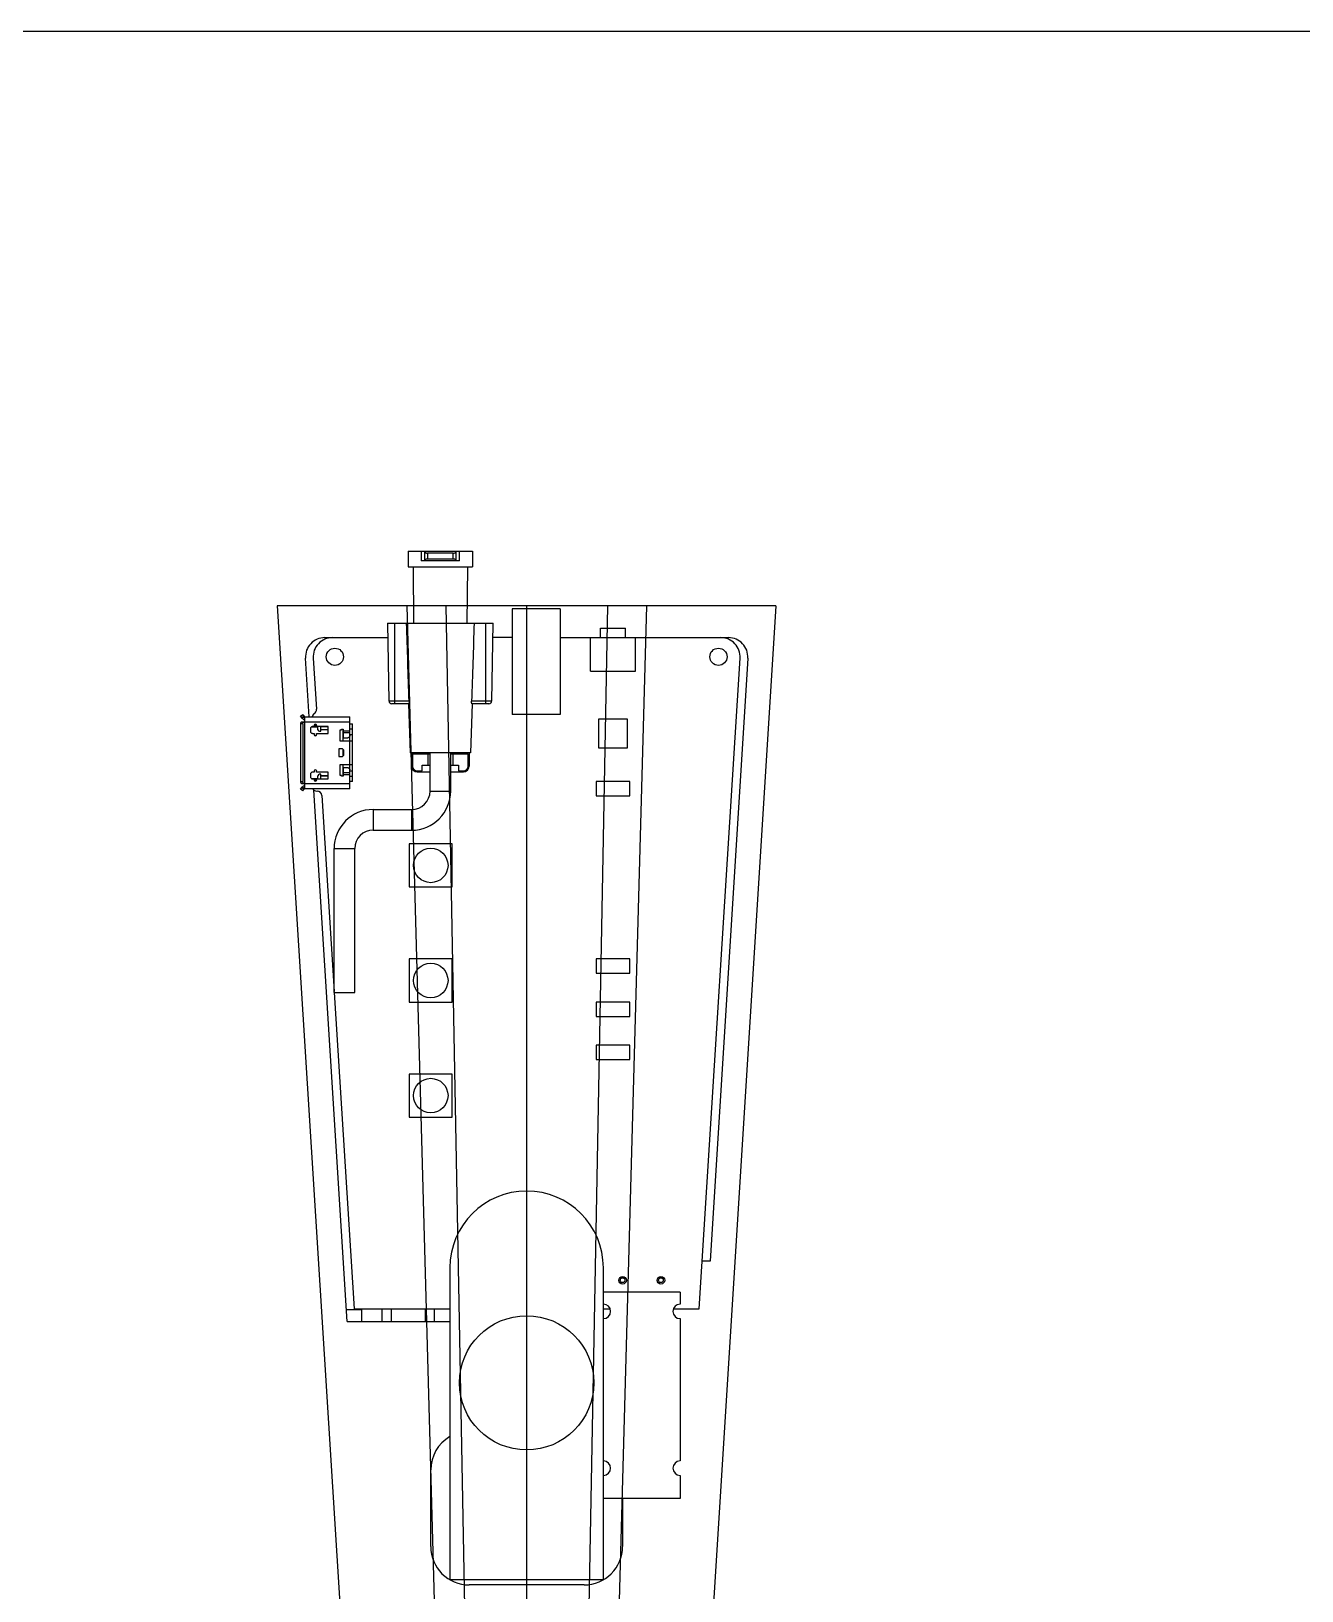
# Model space of a CAD drawing. Header units: millimetres. Extents: x 63 to 960, y -930 to -270.
# Drawn here: x 195.9 to 328.4, y -773.2 to -610.6 of the extents above; entities that cross this region are included whole.
import ezdxf

# ---------------------------------------------------------------- set-up
doc = ezdxf.new("R2010")
doc.units = ezdxf.units.MM
doc.header["$LTSCALE"] = 16.335
doc.layers.get('0').update_dxf_attribs({"linetype": 'CONTINUOUS'})
for name, color, linetype in [('10_CHAMFERS', 7, 'CONTINUOUS'), ('3_ALL_AXES', 7, 'CONTINUOUS'), ('7_ALL_FEATURES', 7, 'CONTINUOUS')]:
    doc.layers.add(name, color=color, linetype=linetype)

msp = doc.modelspace()

# ---------------------------------------------------------------- linework, layer by layer
msp.add_lwpolyline([(63.39, -610.63), (593.37, -610.63), (593.37, -930.23), (63.39, -930.23)], close=True)
at = {"layer": '10_CHAMFERS', "color": 7, "linetype": 'Continuous'}
for p, q in [((232.45, -743.86), (232.45, -745.16)), ((233.45, -745.16), (233.45, -743.86)), ((236.95, -743.86), (236.95, -745.16)), ((237.95, -745.16), (237.95, -743.86))]:
    msp.add_line(p, q, dxfattribs=at)
at = {"layer": '3_ALL_AXES', "color": 7, "linetype": 'Continuous'}
for p, q in [((235.65, -685.96), (237.48, -685.96)), ((237.25, -685.96), (237.25, -687.16)), ((239.63, -685.96), (241.45, -685.96)), ((239.85, -685.96), (239.85, -687.16)), ((236.65, -687.16), (237.48, -687.16)), ((239.63, -687.16), (240.45, -687.16)), ((239.55, -739.56), (239.55, -772.06)), ((255.55, -772.06), (255.55, -739.56)), ((263.55, -742.11), (263.55, -743.36)), ((263.55, -744.86), (263.55, -759.71)), ((263.55, -761.21), (263.55, -763.61)), ((239.55, -772.06), (255.55, -772.06))]:
    msp.add_line(p, q, dxfattribs=at)
for centre, radius in [((227.55, -675.86), 0.9), ((267.55, -675.86), 0.9), ((257.55, -740.86), 0.4), ((261.55, -740.86), 0.4), ((247.55, -751.56), 7)]:
    msp.add_circle(centre, radius, dxfattribs=at)
for centre, radius, start, end in [((247.55, -739.56), 8, 0, 180), ((255.55, -744.11), 0.75, 270, 90), ((263.55, -744.11), 0.75, 90, 270), ((255.55, -760.46), 0.75, 270, 90), ((263.55, -760.46), 0.75, 90, 270)]:
    msp.add_arc(centre, radius, start, end, dxfattribs=at)
at = {"layer": '7_ALL_FEATURES', "color": 7, "linetype": 'Continuous'}
for p, q in [((235.2, -664.86), (235.2, -666.46)), ((235.2, -664.86), (241.9, -664.86)), ((236.54, -664.86), (236.54, -665.86)), ((236.91, -664.87), (236.91, -665.85)), ((237.22, -665.06), (237.22, -665.66)), ((239.88, -665.06), (237.22, -665.06)), ((239.88, -665.66), (239.88, -665.06)), ((240.19, -665.85), (240.19, -664.87)), ((240.56, -665.86), (240.56, -664.86)), ((241.9, -664.86), (241.9, -666.46)), ((235.2, -666.46), (241.9, -666.46)), ((235.7, -666.46), (235.75, -672.36)), ((240.56, -665.86), (236.54, -665.86)), ((237.22, -665.66), (239.88, -665.66)), ((241.35, -672.36), (241.4, -666.46)), ((273.55, -670.56), (221.55, -670.56)), ((246.05, -670.86), (246.05, -681.86)), ((251.05, -670.86), (246.05, -670.86)), ((251.05, -670.86), (251.05, -681.86)), ((233.05, -672.36), (233.19, -680.47)), ((233.05, -672.36), (244.05, -672.36)), ((233.8, -680.76), (233.8, -672.36)), ((243.3, -680.76), (243.3, -672.36)), ((243.91, -680.47), (244.05, -672.36)), ((255.25, -673.86), (255.25, -672.86)), ((255.25, -672.86), (257.85, -672.86)), ((257.85, -673.86), (257.85, -672.86)), ((226.49, -673.86), (233.08, -673.86)), ((246.05, -673.86), (244.02, -673.86)), ((251.05, -673.86), (268.61, -673.86)), ((254.2, -677.36), (254.2, -673.86)), ((258.9, -677.36), (258.9, -673.86)), ((224.88, -682.11), (224.5, -675.99)), ((225.3, -675.99), (225.63, -681.33)), ((265.55, -743.86), (269.8, -675.99)), ((270.61, -675.99), (266.67, -738.86)), ((254.2, -677.36), (258.9, -677.36)), ((235.29, -680.47), (233.19, -680.47)), ((235.26, -680.76), (233.49, -680.76)), ((235.24, -680.76), (235.42, -685.86)), ((241.86, -680.76), (241.68, -685.86)), ((243.91, -680.47), (241.81, -680.47)), ((243.61, -680.76), (241.84, -680.76)), ((223.97, -682.06), (224.2, -681.87)), ((224.17, -682.3), (223.97, -682.06)), ((223.97, -682.86), (223.97, -688.86)), ((224.2, -682.86), (223.97, -682.86)), ((224.1, -682.22), (224.33, -682.02)), ((229.1, -682.66), (224.1, -682.66)), ((224.4, -682.11), (224.17, -682.3)), ((224.33, -682.02), (224.2, -681.87)), ((224.2, -682.86), (224.2, -688.86)), ((224.33, -682.02), (224.4, -682.11)), ((224.4, -682.11), (224.4, -689.61)), ((224.4, -682.11), (229.1, -682.11)), ((229.1, -684.65), (229.1, -682.11)), ((229.1, -682.86), (229.4, -682.86)), ((229.4, -688.86), (229.4, -682.86)), ((251.05, -681.86), (246.05, -681.86)), ((255.05, -682.36), (255.05, -685.36)), ((258.05, -682.36), (255.05, -682.36)), ((258.05, -685.36), (258.05, -682.36)), ((225, -683.34), (225, -683.64)), ((225.79, -683.19), (225.07, -683.19)), ((225.4, -683.14), (225.23, -683.14)), ((225.23, -683.84), (225.4, -683.84)), ((225.4, -683.01), (225.4, -683.14)), ((225.4, -683.01), (225.65, -683.01)), ((225.4, -683.84), (225.4, -683.96)), ((225.65, -683.14), (225.65, -683.01)), ((226.87, -683.14), (225.65, -683.14)), ((225.65, -683.96), (225.65, -683.84)), ((225.65, -683.84), (226.87, -683.84)), ((225.79, -683.46), (225.79, -683.14)), ((225.95, -683.61), (225.94, -683.61)), ((225.95, -683.61), (226.1, -683.61)), ((226.1, -683.61), (226.1, -683.14)), ((226.87, -683.15), (226.1, -683.15)), ((226.1, -683.45), (226.87, -683.45)), ((226.87, -683.46), (226.1, -683.46)), ((226.87, -683.84), (226.87, -683.14)), ((228.1, -684.65), (228.1, -683.49)), ((228.1, -683.49), (228.25, -683.49)), ((228.25, -683.49), (228.25, -683.42)), ((228.25, -683.42), (228.4, -683.42)), ((228.38, -683.49), (228.38, -684.65)), ((228.38, -683.49), (228.4, -683.49)), ((228.4, -683.42), (228.4, -684.24)), ((228.4, -683.57), (229.1, -683.57)), ((229.1, -683.8), (228.4, -683.8)), ((228.8, -684.33), (228.5, -684.33)), ((229.4, -683.41), (229.1, -683.41)), ((229.1, -683.96), (229.4, -683.96)), ((227.95, -685.45), (227.95, -686.27)), ((228.25, -685.45), (227.95, -685.45)), ((229.4, -684.65), (228.1, -684.65)), ((228.38, -685.49), (228.38, -686.23)), ((228.5, -686.02), (228.5, -685.7)), ((229.1, -687.07), (229.1, -684.65)), ((241.68, -685.86), (235.42, -685.86)), ((235.55, -685.86), (235.55, -687.26)), ((235.65, -685.96), (235.65, -687.26)), ((237.48, -689.86), (237.48, -685.86)), ((239.63, -689.86), (239.63, -685.86)), ((241.45, -687.26), (241.45, -685.96)), ((241.55, -685.86), (241.55, -687.26)), ((255.05, -685.36), (258.05, -685.36)), ((225.4, -687.76), (225.4, -687.89)), ((225.65, -687.89), (225.65, -687.76)), ((227.95, -686.27), (228.25, -686.27)), ((228.1, -688.23), (228.1, -687.07)), ((228.1, -687.07), (229.4, -687.07)), ((228.38, -687.07), (228.38, -688.23)), ((228.4, -687.48), (228.4, -688.3)), ((228.5, -687.39), (228.8, -687.39)), ((229.1, -689.61), (229.1, -687.07)), ((229.1, -687.76), (229.4, -687.76)), ((236.15, -687.76), (236.65, -687.76)), ((236.15, -687.86), (237.48, -687.86)), ((236.65, -687.76), (236.65, -687.16)), ((239.63, -687.86), (240.95, -687.86)), ((240.45, -687.16), (240.45, -687.76)), ((240.45, -687.76), (240.95, -687.76)), ((223.97, -688.86), (224.2, -688.86)), ((223.97, -689.66), (224.17, -689.42)), ((224.1, -689.06), (229.1, -689.06)), ((224.4, -689.61), (224.17, -689.42)), ((225, -688.09), (225, -688.39)), ((225.07, -688.53), (225.79, -688.53)), ((225.4, -687.89), (225.23, -687.89)), ((225.23, -688.59), (225.4, -688.59)), ((225.4, -688.59), (225.4, -688.71)), ((225.65, -688.71), (225.4, -688.71)), ((226.87, -687.89), (225.65, -687.89)), ((225.65, -688.71), (225.65, -688.59)), ((225.65, -688.59), (226.87, -688.59)), ((225.79, -688.59), (225.79, -688.26)), ((225.94, -688.11), (225.95, -688.11)), ((226.1, -688.11), (225.95, -688.11)), ((226.1, -688.59), (226.1, -688.11)), ((226.1, -688.26), (226.87, -688.26)), ((226.87, -688.27), (226.1, -688.27)), ((226.1, -688.57), (226.87, -688.57)), ((226.87, -688.59), (226.87, -687.89)), ((228.25, -688.23), (228.1, -688.23)), ((228.25, -688.3), (228.25, -688.23)), ((228.4, -688.3), (228.25, -688.3)), ((228.38, -688.23), (228.4, -688.23)), ((228.4, -687.92), (229.1, -687.92)), ((229.1, -688.15), (228.4, -688.15)), ((229.1, -688.31), (229.4, -688.31)), ((229.4, -688.86), (229.1, -688.86)), ((254.8, -688.86), (254.8, -690.36)), ((258.3, -688.86), (254.8, -688.86)), ((258.3, -690.36), (258.3, -688.86)), ((224.2, -689.85), (223.97, -689.66)), ((224.33, -689.7), (224.1, -689.5)), ((224.2, -689.85), (224.33, -689.7)), ((224.4, -689.61), (224.33, -689.7)), ((229.1, -689.61), (224.4, -689.61)), ((228.83, -745.16), (225.36, -689.75)), ((225.67, -689.86), (225.7, -689.86)), ((226.2, -690.33), (227.48, -710.75)), ((237.48, -689.86), (239.63, -689.86)), ((254.8, -690.36), (258.3, -690.36)), ((231.55, -691.79), (231.55, -693.94)), ((231.55, -691.79), (235.55, -691.79)), ((235.55, -691.79), (235.55, -693.94)), ((231.55, -693.94), (235.55, -693.94)), ((227.48, -710.86), (227.48, -695.86)), ((227.48, -695.86), (229.63, -695.86)), ((229.63, -710.86), (229.63, -695.86)), ((235.3, -695.36), (235.3, -699.86)), ((239.8, -695.36), (235.3, -695.36)), ((239.8, -699.86), (239.8, -695.36)), ((235.3, -699.86), (239.8, -699.86)), ((235.3, -707.36), (235.3, -711.86)), ((239.8, -707.36), (235.3, -707.36)), ((239.8, -711.86), (239.8, -707.36)), ((254.8, -707.36), (254.8, -708.86)), ((258.3, -707.36), (254.8, -707.36)), ((258.3, -708.86), (258.3, -707.36)), ((254.8, -708.86), (258.3, -708.86)), ((227.48, -710.86), (229.55, -743.86)), ((227.48, -710.86), (229.63, -710.86)), ((235.3, -711.86), (239.8, -711.86)), ((254.8, -711.86), (254.8, -713.36)), ((258.3, -711.86), (254.8, -711.86)), ((258.3, -713.36), (258.3, -711.86)), ((254.8, -713.36), (258.3, -713.36)), ((254.8, -716.36), (254.8, -717.86)), ((258.3, -716.36), (254.8, -716.36)), ((258.3, -717.86), (258.3, -716.36)), ((254.8, -717.86), (258.3, -717.86)), ((235.3, -719.36), (235.3, -723.86)), ((239.8, -719.36), (235.3, -719.36)), ((239.8, -723.86), (239.8, -719.36)), ((235.3, -723.86), (239.8, -723.86)), ((266.67, -738.86), (265.86, -738.86)), ((257.24, -740.61), (257.86, -740.61)), ((261.24, -740.61), (261.86, -740.61)), ((263.55, -742.11), (255.55, -742.11)), ((230.35, -743.96), (228.76, -743.96)), ((229.55, -743.86), (239.55, -743.86)), ((230.35, -745.16), (230.35, -743.86)), ((255.55, -743.86), (256.26, -743.86)), ((262.84, -743.86), (265.55, -743.86)), ((228.83, -745.16), (239.55, -745.16)), ((237.55, -768.63), (237.55, -760.63)), ((263.55, -763.61), (255.55, -763.61)), ((257.55, -763.61), (257.55, -768.63)), ((253.55, -772.63), (241.55, -772.63))]:
    msp.add_line(p, q, dxfattribs=at)
at = {"layer": '7_ALL_FEATURES', "color": 6, "linetype": 'Continuous'}
for p, q in [((221.55, -670.56), (232.02, -837.56)), ((235.05, -670.56), (239.66, -837.56)), ((239.13, -670.56), (242.22, -837.56)), ((247.55, -670.56), (247.55, -837.56)), ((255.97, -670.56), (252.89, -837.56)), ((260.05, -670.56), (255.44, -837.56)), ((273.55, -670.56), (263.09, -837.56))]:
    msp.add_line(p, q, dxfattribs=at)
at = {"layer": '7_ALL_FEATURES', "color": 7, "linetype": 'Continuous'}
for centre, radius in [((237.55, -697.61), 1.8), ((237.55, -709.61), 1.8), ((237.55, -721.61), 1.8), ((257.55, -740.86), 0.25), ((261.55, -740.86), 0.25)]:
    msp.add_circle(centre, radius, dxfattribs=at)
for centre, radius, start, end in [((236.42, -665.05), 0.516, 19.4833, 21.2471), ((240.68, -665.05), 0.516, 158.7526, 160.5167), ((236.42, -665.67), 0.516, 338.7531, 340.5168), ((240.68, -665.67), 0.516, 199.4833, 201.2472), ((226.49, -675.86), 2, 90, 183.5858), ((227.29, -675.86), 2, 90, 183.5858), ((267.81, -675.86), 2, 356.4142, 90), ((268.61, -675.86), 2, 356.4142, 90), ((225.13, -681.36), 0.5, 302.1575, 3.5858), ((233.49, -680.46), 0.3, 181, 270), ((243.61, -680.46), 0.3, 270, 359), ((224.4, -682.11), 0.301, 219.6844, 270.0595), ((225.67, -682.21), 0.5, 122.1575, 168.7013), ((225.53, -683.01), 0.125, 0, 180), ((225.53, -683.96), 0.125, 180, 360), ((225.94, -683.46), 0.15, 180.0647, 269.9353), ((228.25, -685.7), 0.25, 0.0555, 89.9445), ((228.25, -686.02), 0.25, 270.0555, 359.9445), ((225.53, -687.76), 0.125, 0, 180), ((236.15, -687.26), 0.6, 180, 270), ((236.15, -687.26), 0.5, 180, 270), ((240.95, -687.26), 0.6, 270, 0), ((240.95, -687.26), 0.5, 270, 0), ((224.4, -689.61), 0.301, 89.9027, 140.3156), ((225.53, -688.71), 0.125, 180, 360), ((225.94, -688.26), 0.15, 90.0646, 179.9353), ((225.67, -689.36), 0.5, 210.1221, 270), ((225.7, -690.36), 0.5, 3.5858, 90), ((235.55, -689.86), 4.08, 270, 0), ((235.55, -689.86), 1.93, 270, 0), ((231.55, -695.86), 4.08, 90, 180), ((231.55, -695.86), 1.93, 90, 180), ((241.55, -760.63), 4, 120, 180), ((241.55, -768.63), 4, 180, 270), ((253.55, -768.63), 4, 270, 0)]:
    msp.add_arc(centre, radius, start, end, dxfattribs=at)
for points, knots in [([(236.91, -664.87), (236.92, -664.9), (236.95, -664.95), (237.01, -665.01), (237.11, -665.05), (237.18, -665.06), (237.22, -665.06)], [0, 0, 0, 0, 0.0819347, 0.1691895, 0.2682231, 0.3822443, 0.3822443, 0.3822443, 0.3822443]), ([(239.88, -665.06), (239.92, -665.06), (239.99, -665.05), (240.09, -665.01), (240.15, -664.95), (240.18, -664.9), (240.19, -664.87)], [0, 0, 0, 0, 0.1140212, 0.2130547, 0.3003095, 0.3822441, 0.3822441, 0.3822441, 0.3822441]), ([(237.22, -665.66), (237.18, -665.66), (237.11, -665.67), (237.01, -665.71), (236.95, -665.77), (236.92, -665.82), (236.91, -665.85)], [0, 0, 0, 0, 0.1140213, 0.2130549, 0.3003098, 0.3822445, 0.3822445, 0.3822445, 0.3822445]), ([(240.19, -665.85), (240.18, -665.82), (240.15, -665.77), (240.09, -665.71), (239.99, -665.67), (239.92, -665.66), (239.88, -665.66)], [0, 0, 0, 0, 0.0819347, 0.1691895, 0.2682231, 0.3822443, 0.3822443, 0.3822443, 0.3822443]), ([(235.29, -680.47), (235.29, -680.5), (235.29, -680.56), (235.29, -680.63), (235.28, -680.67), (235.28, -680.71), (235.27, -680.74), (235.27, -680.75), (235.26, -680.76), (235.26, -680.76)], [0, 0, 0, 0, 0.1135243, 0.1646208, 0.2093805, 0.2462468, 0.2739374, 0.2916443, 0.299673, 0.299673, 0.299673, 0.299673]), ([(241.84, -680.76), (241.84, -680.76), (241.83, -680.75), (241.83, -680.74), (241.82, -680.71), (241.82, -680.67), (241.81, -680.63), (241.81, -680.56), (241.81, -680.5), (241.81, -680.47)], [0, 0, 0, 0, 0.0080286, 0.0257356, 0.0534262, 0.0902924, 0.1350522, 0.1861487, 0.299673, 0.299673, 0.299673, 0.299673]), ([(224.1, -682.66), (224.09, -682.66), (224.07, -682.66), (224.05, -682.67), (224.02, -682.69), (224, -682.73), (223.98, -682.79), (223.97, -682.83), (223.97, -682.86)], [0, 0, 0, 0, 0.0246323, 0.0506628, 0.0790629, 0.1103034, 0.1805917, 0.257721, 0.257721, 0.257721, 0.257721]), ([(224.2, -682.86), (224.2, -682.83), (224.21, -682.79), (224.23, -682.73), (224.26, -682.69), (224.28, -682.67), (224.3, -682.66), (224.32, -682.66), (224.33, -682.66)], [0, 0, 0, 0, 0.0771293, 0.1474176, 0.1786581, 0.2070582, 0.2330888, 0.257721, 0.257721, 0.257721, 0.257721]), ([(225.23, -683.14), (225.2, -683.14), (225.14, -683.14), (225.06, -683.19), (225.01, -683.26), (225, -683.31), (225, -683.34)], [0, 0, 0, 0, 0.082627, 0.1767442, 0.2653948, 0.3366545, 0.3366545, 0.3366545, 0.3366545]), ([(225, -683.64), (225, -683.66), (225.01, -683.71), (225.06, -683.78), (225.14, -683.83), (225.2, -683.84), (225.23, -683.84)], [0, 0, 0, 0, 0.0711468, 0.159793, 0.2539176, 0.3366548, 0.3366548, 0.3366548, 0.3366548]), ([(228.5, -684.33), (228.49, -684.33), (228.46, -684.32), (228.43, -684.3), (228.41, -684.28), (228.4, -684.25), (228.4, -684.24)], [0, 0, 0, 0, 0.0387633, 0.0756609, 0.1098289, 0.1421051, 0.1421051, 0.1421051, 0.1421051]), ([(229.1, -684.08), (229.1, -684.1), (229.1, -684.13), (229.08, -684.18), (229.05, -684.22), (229.01, -684.26), (228.97, -684.29), (228.9, -684.32), (228.84, -684.33), (228.8, -684.33)], [0, 0, 0, 0, 0.0482845, 0.0974499, 0.1481783, 0.2008909, 0.2556692, 0.3122843, 0.4286075, 0.4286075, 0.4286075, 0.4286075]), ([(228.4, -687.48), (228.4, -687.47), (228.41, -687.44), (228.43, -687.42), (228.46, -687.4), (228.49, -687.39), (228.5, -687.39)], [0, 0, 0, 0, 0.0322763, 0.0664443, 0.1033418, 0.1421051, 0.1421051, 0.1421051, 0.1421051]), ([(228.8, -687.39), (228.84, -687.39), (228.9, -687.4), (228.97, -687.43), (229.01, -687.46), (229.05, -687.5), (229.08, -687.54), (229.1, -687.59), (229.1, -687.62), (229.1, -687.64)], [0, 0, 0, 0, 0.1163232, 0.1729383, 0.2277166, 0.2804292, 0.3311576, 0.380323, 0.4286075, 0.4286075, 0.4286075, 0.4286075]), ([(223.97, -688.86), (223.97, -688.89), (223.98, -688.94), (224, -688.99), (224.02, -689.03), (224.05, -689.05), (224.07, -689.06), (224.09, -689.06), (224.1, -689.06)], [0, 0, 0, 0, 0.0771293, 0.1474176, 0.1786581, 0.2070582, 0.2330888, 0.257721, 0.257721, 0.257721, 0.257721]), ([(224.33, -689.06), (224.32, -689.06), (224.3, -689.06), (224.28, -689.05), (224.26, -689.03), (224.23, -688.99), (224.21, -688.94), (224.2, -688.89), (224.2, -688.86)], [0, 0, 0, 0, 0.0246323, 0.0506628, 0.0790629, 0.1103034, 0.1805917, 0.257721, 0.257721, 0.257721, 0.257721]), ([(225.23, -687.89), (225.2, -687.89), (225.14, -687.89), (225.06, -687.94), (225.01, -688.01), (225, -688.06), (225, -688.09)], [0, 0, 0, 0, 0.082627, 0.1767442, 0.2653948, 0.3366545, 0.3366545, 0.3366545, 0.3366545]), ([(225, -688.39), (225, -688.41), (225.01, -688.46), (225.06, -688.53), (225.14, -688.58), (225.2, -688.59), (225.23, -688.59)], [0, 0, 0, 0, 0.0711468, 0.159793, 0.2539176, 0.3366548, 0.3366548, 0.3366548, 0.3366548])]:
    msp.add_open_spline(points, degree=3, knots=knots, dxfattribs=at)
for points in [[(235.29, -680.47), (235.2, -677.76), (235.12, -675.06), (235.03, -672.36)], [(242.07, -672.36), (241.99, -675.06), (241.9, -677.76), (241.81, -680.47)]]:
    msp.add_open_spline(points, degree=3, dxfattribs=at)

doc.saveas('drawing.dxf')
